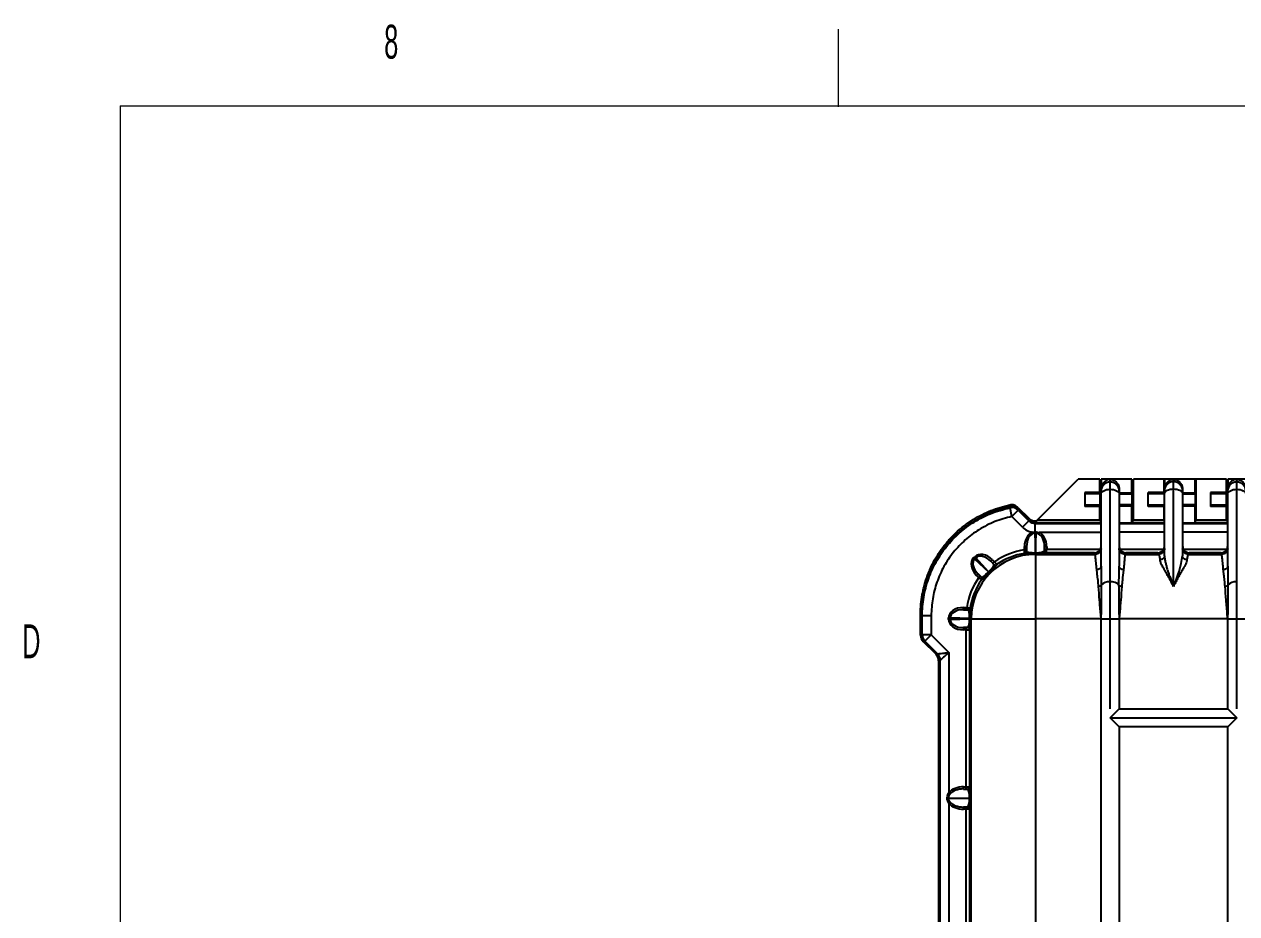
# Model space of a CAD drawing. Header units: millimetres. Extents: x 12 to 854, y 4 to 555.
# Drawn here: x 12.9 to 154.8, y 451.2 to 555.3 of the extents above; entities that cross this region are included whole.
import ezdxf

# ---------------------------------------------------------------- set-up
doc = ezdxf.new("R2010")
doc.units = ezdxf.units.MM
doc.styles.add('SLDTEXTSTYLE3', font='TXT', dxfattribs={"width": 0.56})

msp = doc.modelspace()

# ---------------------------------------------------------------- linework, layer by layer
at = {"color": 7, "linetype": 'Continuous', "lineweight": 18}
for p, q in [((108.19, 545.64), (108.19, 554.73)), ((24.14, 545.77), (841.61, 545.77)), ((24.14, 545.76), (24.14, 17.38))]:
    msp.add_line(p, q, dxfattribs=at)
at = {"color": 7, "linetype": 'Continuous', "lineweight": 25}
for p, q in [((131.5, 497.32), (136.24, 502.06)), ((138.8, 502.06), (136.24, 502.06)), ((138.8, 500.53), (138.8, 502.06)), ((142.51, 502.06), (138.93, 502.06)), ((138.93, 502.06), (138.93, 500.93)), ((138.93, 500.68), (138.93, 500.93)), ((139.99, 501.73), (139.99, 502.06)), ((139.99, 500.89), (139.99, 501.73)), ((141.05, 500.93), (141.05, 500.68)), ((142.51, 500.45), (142.51, 502.06)), ((145.18, 502.06), (142.71, 502.06)), ((142.71, 497.32), (142.71, 502.06)), ((145.23, 502.06), (145.18, 502.06)), ((146.3, 502.06), (145.23, 502.06)), ((146.3, 500.53), (146.3, 502.06)), ((149.93, 502.06), (146.35, 502.06)), ((146.35, 502.06), (146.35, 500.93)), ((146.35, 500.72), (146.35, 500.93)), ((147.4, 501.78), (147.4, 502.06)), ((147.4, 500.93), (147.4, 501.78)), ((147.4, 489.52), (147.4, 500.93)), ((148.46, 500.93), (148.46, 500.72)), ((149.93, 500.45), (149.93, 502.06)), ((153.62, 502.06), (150.04, 502.06)), ((150.04, 497.32), (150.04, 502.06)), ((153.62, 500.53), (153.62, 502.06)), ((157.33, 502.06), (153.75, 502.06)), ((153.75, 502.06), (153.75, 500.93)), ((153.75, 500.68), (153.75, 500.93)), ((154.8, 501.73), (154.8, 502.06)), ((154.8, 500.89), (154.8, 501.73)), ((138.8, 500.53), (137.04, 500.53)), ((137.04, 500.53), (137.04, 498.86)), ((138.8, 500.37), (137.04, 500.37)), ((138.8, 500.53), (138.8, 500.37)), ((138.8, 500.37), (138.8, 499.02)), ((138.93, 500.36), (138.93, 500.68)), ((138.93, 491.89), (138.93, 500.36)), ((139.99, 490.07), (139.99, 500.89)), ((141.05, 500.68), (141.05, 500.36)), ((142.51, 500.45), (141.05, 500.45)), ((141.05, 500.36), (141.05, 491.89)), ((142.51, 500.33), (141.05, 500.33)), ((142.51, 500.45), (142.51, 500.33)), ((142.51, 500.33), (142.51, 499.06)), ((146.3, 500.53), (144.42, 500.53)), ((144.42, 498.86), (144.42, 500.53)), ((146.3, 500.37), (144.42, 500.37)), ((146.3, 500.53), (146.3, 500.37)), ((146.3, 500.37), (146.3, 499.02)), ((146.35, 499.69), (146.3, 499.69)), ((146.35, 500.4), (146.35, 500.72)), ((146.35, 493.12), (146.35, 500.4)), ((148.46, 500.72), (148.46, 500.4)), ((149.93, 500.45), (148.46, 500.45)), ((148.46, 500.4), (148.46, 493.12)), ((149.93, 500.33), (148.46, 500.33)), ((149.93, 500.45), (149.93, 500.33)), ((149.93, 500.33), (149.93, 499.06)), ((150.04, 499.69), (149.93, 499.69)), ((151.74, 500.53), (151.74, 498.86)), ((153.62, 500.53), (151.74, 500.53)), ((153.62, 500.37), (151.74, 500.37)), ((153.62, 500.37), (153.62, 500.53)), ((153.62, 499.02), (153.62, 500.37)), ((153.75, 500.36), (153.75, 500.68)), ((153.75, 491.89), (153.75, 500.36)), ((154.8, 490.07), (154.8, 500.89)), ((128.49, 497.71), (128.28, 498.74)), ((128.49, 497.71), (129.24, 498.46)), ((129.2, 498.76), (130.46, 497.5)), ((129.24, 498.46), (130.49, 497.21)), ((130.53, 497.32), (129.28, 498.58)), ((138.8, 499.02), (137.04, 499.02)), ((138.8, 498.86), (137.04, 498.86)), ((138.8, 499.02), (138.8, 498.86)), ((138.8, 497.32), (138.8, 498.86)), ((142.51, 499.06), (141.05, 499.06)), ((142.51, 498.93), (141.05, 498.93)), ((142.51, 499.06), (142.51, 498.93)), ((142.51, 496.93), (142.51, 498.93)), ((146.3, 499.02), (144.42, 499.02)), ((146.3, 498.86), (144.42, 498.86)), ((146.3, 499.02), (146.3, 498.86)), ((146.3, 497.32), (146.3, 498.86)), ((149.93, 499.06), (148.46, 499.06)), ((149.93, 498.93), (148.46, 498.93)), ((149.93, 499.06), (149.93, 498.93)), ((149.93, 496.93), (149.93, 498.93)), ((153.62, 499.02), (151.74, 499.02)), ((153.62, 498.86), (151.74, 498.86)), ((153.62, 498.86), (153.62, 499.02)), ((153.62, 497.32), (153.62, 498.86)), ((129.74, 496.46), (128.49, 497.71)), ((129.74, 496.46), (130.49, 497.21)), ((130.49, 497.21), (130.53, 497.32)), ((131.21, 497.19), (131.45, 497.19)), ((131.28, 497.01), (131.23, 496.9)), ((131.23, 495.9), (131.23, 496.9)), ((131.23, 496.9), (138.93, 496.9)), ((131.28, 497.01), (138.93, 497.01)), ((131.45, 497.27), (131.5, 497.32)), ((131.45, 497.19), (131.45, 497.27)), ((131.5, 497.32), (138.8, 497.32)), ((138.8, 497.19), (138.8, 497.32)), ((138.93, 497.19), (138.8, 497.19)), ((142.51, 496.93), (141.05, 496.93)), ((141.05, 496.9), (146.35, 496.9)), ((142.71, 497.19), (142.51, 497.19)), ((142.51, 497.01), (146.35, 497.01)), ((142.71, 497.32), (146.3, 497.32)), ((142.71, 497.19), (142.71, 497.32)), ((146.3, 497.19), (146.3, 497.32)), ((146.35, 497.19), (146.3, 497.19)), ((149.93, 496.93), (148.46, 496.93)), ((148.46, 496.9), (153.75, 496.9)), ((150.04, 497.19), (149.93, 497.19)), ((149.93, 497.01), (153.75, 497.01)), ((150.04, 497.32), (153.62, 497.32)), ((150.04, 497.19), (150.04, 497.32)), ((153.62, 497.19), (153.62, 497.32)), ((153.75, 497.19), (153.62, 497.19)), ((130.89, 495.87), (131.17, 495.9)), ((130.89, 495.87), (130.95, 495.7)), ((131.17, 495.74), (130.95, 495.7)), ((131.17, 495.9), (131.23, 495.9)), ((131.17, 495.74), (131.25, 493.47)), ((131.23, 495.74), (131.17, 495.74)), ((131.23, 495.74), (131.23, 495.9)), ((131.23, 495.9), (131.34, 495.9)), ((131.34, 495.74), (131.23, 495.74)), ((131.27, 493.47), (131.34, 495.74)), ((131.34, 495.74), (131.34, 495.9)), ((131.34, 495.9), (131.69, 495.84)), ((131.62, 495.67), (131.69, 495.84)), ((138.93, 495.84), (131.69, 495.84)), ((146.35, 495.88), (141.05, 495.88)), ((153.75, 495.88), (148.46, 495.88)), ((129.95, 494.2), (130.21, 494.2)), ((129.95, 493.81), (129.95, 494.2)), ((129.95, 493.81), (130.21, 493.81)), ((130.23, 493.62), (130.21, 494.2)), ((130.21, 494.2), (130.21, 493.81)), ((132.31, 494.2), (132.29, 493.71)), ((132.31, 493.89), (132.31, 494.2)), ((132.31, 494.2), (132.56, 494.2)), ((132.31, 493.89), (132.56, 493.89)), ((132.56, 494.2), (132.56, 493.89)), ((132.56, 493.89), (138.84, 493.89)), ((141.13, 493.89), (146.26, 493.89)), ((148.55, 493.89), (153.66, 493.89)), ((124.01, 492.87), (124.13, 493)), ((124.01, 492.87), (124.13, 492.75)), ((124.26, 492.87), (124.13, 493)), ((124.26, 492.87), (124.13, 492.75)), ((124.13, 492.75), (125.76, 491.23)), ((125.77, 491.25), (124.26, 492.87)), ((126.03, 492.47), (126.21, 492.64)), ((126.03, 492.47), (126.39, 492.08)), ((126.27, 492.23), (126.03, 492.47)), ((126.21, 492.64), (126.45, 492.4)), ((126.27, 492.23), (126.45, 492.4)), ((130.01, 493.37), (129.99, 493.39)), ((130.21, 493.64), (130.23, 493.62)), ((131.15, 493.39), (131.26, 493.28)), ((131.25, 493.39), (131.25, 493.47)), ((131.25, 493.47), (131.27, 493.47)), ((131.27, 493.39), (131.25, 493.39)), ((131.26, 493.28), (131.26, 485.75)), ((131.26, 493.28), (138.25, 493.28)), ((131.27, 493.47), (131.27, 493.39)), ((132.29, 493.71), (132.3, 493.72)), ((132.55, 493.46), (132.54, 493.45)), ((138.17, 493.46), (132.55, 493.46)), ((141.72, 493.28), (145.67, 493.28)), ((145.58, 493.46), (141.81, 493.46)), ((149.14, 493.28), (153.07, 493.28)), ((152.98, 493.46), (149.22, 493.46)), ((124.36, 490.8), (124.54, 490.98)), ((124.93, 490.62), (124.54, 490.98)), ((124.54, 490.98), (124.78, 490.74)), ((124.6, 490.56), (124.36, 490.8)), ((124.6, 490.56), (124.78, 490.74)), ((139.99, 485.75), (139.99, 490.07)), ((154.8, 485.75), (154.8, 490.07)), ((122.81, 486.8), (122.81, 487.06)), ((122.81, 487.06), (123.2, 487.06)), ((122.81, 486.8), (123.38, 486.78)), ((123.2, 486.8), (122.81, 486.8)), ((123.2, 486.8), (123.2, 487.06)), ((123.38, 486.78), (123.37, 486.8)), ((123.62, 487.01), (123.63, 487)), ((117.8, 483.82), (117.8, 486.28)), ((117.99, 486.09), (117.88, 486.09)), ((117.88, 486.09), (117.88, 483.82)), ((119.05, 486.09), (117.99, 486.09)), ((117.99, 483.87), (117.99, 486.09)), ((119.05, 486.09), (119.05, 483.87)), ((121.27, 485.84), (121.09, 485.84)), ((121.09, 485.66), (121.09, 485.84)), ((121.27, 485.66), (121.09, 485.66)), ((123.54, 485.76), (121.27, 485.84)), ((121.27, 485.84), (121.27, 485.66)), ((121.27, 485.66), (123.54, 485.74)), ((123.62, 485.76), (123.54, 485.76)), ((123.54, 485.74), (123.54, 485.76)), ((123.62, 485.74), (123.54, 485.74)), ((123.72, 485.75), (123.62, 485.86)), ((123.62, 485.76), (123.62, 485.74)), ((123.72, 485.75), (131.26, 485.75)), ((123.72, 389.74), (123.72, 485.75)), ((131.26, 485.75), (131.26, 389.74)), ((138.93, 485.75), (131.26, 485.75)), ((138.93, 485.75), (138.89, 486.24)), ((138.93, 485.75), (138.93, 486.24)), ((138.93, 485.75), (139.99, 485.75)), ((138.93, 389.74), (138.93, 485.75)), ((139.99, 485.75), (141.05, 485.75)), ((139.99, 475.21), (139.99, 485.75)), ((141.05, 486.24), (141.05, 485.75)), ((141.09, 486.24), (141.05, 485.75)), ((141.05, 485.75), (141.05, 475.21)), ((153.75, 485.75), (141.05, 485.75)), ((153.75, 485.75), (153.7, 486.24)), ((153.75, 485.75), (153.75, 486.24)), ((153.75, 485.75), (154.8, 485.75)), ((153.75, 475.21), (153.75, 485.75)), ((154.8, 485.75), (155.86, 485.75)), ((154.8, 475.21), (154.8, 485.75)), ((123.3, 484.72), (122.81, 484.7)), ((122.81, 484.7), (123.12, 484.7)), ((122.81, 484.7), (122.81, 484.45)), ((123.12, 484.45), (122.81, 484.45)), ((123.12, 484.45), (123.12, 484.7)), ((123.12, 466.07), (123.12, 484.45)), ((123.29, 484.71), (123.3, 484.72)), ((123.55, 484.46), (123.54, 484.45)), ((123.54, 484.45), (123.54, 466.07)), ((117.88, 483.82), (117.99, 483.87)), ((119.05, 483.87), (117.99, 483.87)), ((119.61, 481.58), (118.11, 483.08)), ((118.3, 483.12), (118.19, 483.07)), ((118.19, 483.07), (119.68, 481.57)), ((119.05, 483.87), (118.3, 483.12)), ((119.8, 481.62), (118.3, 483.12)), ((119.05, 483.87), (121.12, 481.79)), ((119.68, 481.57), (119.8, 481.62)), ((121.12, 481.79), (121.12, 465.38)), ((119.92, 480.83), (119.92, 394.49)), ((120.11, 480.87), (119.99, 480.83)), ((119.99, 394.67), (119.99, 480.83)), ((120.11, 394.62), (120.11, 480.87)), ((139.99, 474.15), (141.05, 475.21)), ((141.05, 473.1), (139.99, 474.15)), ((139.99, 474.15), (154.8, 474.15)), ((141.05, 475.21), (153.75, 475.21)), ((153.75, 475.21), (154.8, 474.15)), ((154.8, 474.15), (153.75, 473.1)), ((141.05, 473.1), (141.05, 402.4)), ((153.75, 473.1), (141.05, 473.1)), ((153.75, 402.4), (153.75, 473.1)), ((122.84, 465.81), (122.84, 466.07)), ((122.84, 466.07), (123.12, 466.07)), ((122.84, 465.81), (123.3, 465.81)), ((123.12, 465.81), (123.12, 466.07)), ((123.12, 466.07), (123.54, 466.07)), ((123.54, 466.07), (123.55, 466.07)), ((121.03, 464.76), (120.91, 464.76)), ((121.03, 464.76), (123.53, 464.76)), ((121.27, 465.26), (121.12, 465.38)), ((121.12, 464.13), (121.27, 464.25)), ((121.12, 464.13), (121.12, 438.37)), ((123.62, 464.76), (123.53, 464.76)), ((123.3, 463.7), (122.84, 463.7)), ((122.84, 463.44), (122.84, 463.7)), ((123.12, 463.44), (122.84, 463.44)), ((123.12, 463.44), (123.12, 463.7)), ((123.54, 463.44), (123.12, 463.44)), ((123.12, 439.06), (123.12, 463.44)), ((123.54, 463.44), (123.54, 439.06)), ((123.55, 463.44), (123.54, 463.44))]:
    msp.add_line(p, q, dxfattribs=at)
at = {"color": 7, "linetype": 'Continuous', "lineweight": 25, "flags": 128}
for points in [[(146.35, 500.4), (146.37, 500.51), (146.43, 500.61), (146.52, 500.7), (146.66, 500.78), (146.82, 500.84), (147, 500.89), (147.2, 500.92), (147.4, 500.93)], [(147.4, 500.93), (147.61, 500.92), (147.81, 500.89), (147.99, 500.84), (148.15, 500.78), (148.28, 500.7), (148.38, 500.61), (148.44, 500.51), (148.46, 500.4)], [(150.04, 502.04), (149.98, 502.06), (149.93, 502.06)], [(138.93, 500.36), (138.95, 500.46), (139.01, 500.56), (139.11, 500.65), (139.24, 500.73), (139.4, 500.8), (139.58, 500.85), (139.78, 500.88), (139.99, 500.89)], [(139.99, 500.89), (140.19, 500.88), (140.39, 500.85), (140.58, 500.8), (140.74, 500.73), (140.87, 500.65), (140.97, 500.56), (141.03, 500.46), (141.05, 500.36)], [(153.75, 500.36), (153.77, 500.46), (153.83, 500.56), (153.92, 500.65), (154.06, 500.73), (154.22, 500.8), (154.4, 500.85), (154.6, 500.88), (154.8, 500.89)], [(154.8, 500.89), (155.01, 500.88), (155.21, 500.85), (155.39, 500.8), (155.55, 500.73), (155.68, 500.65), (155.78, 500.56), (155.84, 500.46), (155.86, 500.36)]]:
    msp.add_lwpolyline(points, dxfattribs=at)
at = {"color": 7, "linetype": 'Continuous', "lineweight": 25}
for centre, radius, start, end in [((139.99, 500.68), 1.06, 89.9825, 179.9825), ((139.99, 500.68), 1.06, 0.0175, 90.0175), ((146.66, 501.69), 0.367, 149.4522, 178.7267), ((147.4, 500.72), 1.06, 89.9825, 179.9825), ((147.4, 500.72), 1.06, 0.0175, 90.0175), ((154.8, 500.68), 1.06, 89.9825, 179.9825), ((154.8, 500.68), 1.06, 0.0175, 90.0175), ((188.35, 478.42), 63.42, 161.1904, 161.3078), ((128.49, 497.71), 1.06, 45.0398, 101.7177), ((177.98, 483.91), 50.87, 163.2352, 163.3787), ((230.15, 496.09), 98.98, 180.1068, 180.2028), ((131.27, 485.74), 7.54, 90.0817, 179.9183), ((129.96, 493.64), 0.254, 278.3005, 359.9169), ((129.97, 493.62), 0.254, 278.3005, 359.9169), ((131.03, 493.46), 0.133, 327.9237, 1.8669), ((132.54, 493.71), 0.254, 180.0817, 269.9183), ((132.55, 493.72), 0.254, 180.0817, 269.9183), ((134.64, 495.23), 13.99, 335.9102, 351.3332), ((132.06, 497.55), 8.92, 225.0518, 225.5275), ((119.46, 484.94), 8.92, 44.4725, 44.9482), ((126.56, 492.28), 0.254, 225.1111, 305.324), ((126.56, 492.26), 0.254, 225.1113, 305.419), ((124.73, 490.44), 0.254, 324.676, 44.8889), ((124.75, 490.44), 0.254, 324.581, 44.8887), ((139.84, 488.94), 1.14, 82.7606, 141.2842), ((140.13, 488.94), 1.14, 38.7158, 97.2394), ((154.66, 488.94), 1.14, 82.7606, 141.2842), ((123.37, 487.05), 0.254, 270.0831, 351.6995), ((123.38, 487.04), 0.254, 270.0831, 351.6995), ((123.54, 485.97), 0.133, 268.1331, 302.0763), ((123.29, 484.45), 0.254, 0.0817, 89.9183), ((123.3, 484.46), 0.254, 0.0817, 89.9183), ((119.05, 483.87), 1.06, 180.0299, 224.9701), ((119.05, 480.87), 1.06, 0.095, 45.0242), ((119.05, 480.87), 1.06, 0.0299, 44.9701), ((123.29, 466.07), 0.254, 270.0175, 0.0175), ((123.3, 466.07), 0.254, 270.0175, 0.0175), ((123.29, 463.44), 0.254, 359.9825, 89.9825), ((123.3, 463.44), 0.254, 359.9825, 89.9825)]:
    msp.add_arc(centre, radius, start, end, dxfattribs=at)
for centre, major_axis, ratio, start_param, end_param in [((131.21, 498.25), (-0.405, -0.978), 0.999286, 5.890739, 6.675632), ((131.23, 497.96), (0.406, 0.98), 0.997863, 2.749146, 3.534039), ((131.28, 498.07), (0.405, 0.978), 0.999286, 2.749146, 3.534039), ((131.23, 497.96), (0.81, 1.96), 0.999286, 2.749146, 3.373101), ((131.2, 494.15), (0.06, -1.76), 0.706891, 3.338502, 4.663029), ((131.2, 494.15), (-0.06, 1.58), 0.626519, 0.19691, 1.521436), ((131.31, 494.15), (0.06, 1.58), 0.626519, 4.761749, 6.02407), ((131.31, 494.15), (-0.06, -1.76), 0.706891, 1.620157, 2.882477), ((131.08, 485.92), (-5.63, 5.63), 0.998783, 5.639639, 6.118645), ((132.3, 493.89), (0, 0.169), 0.034921, 3.176499, 4.712389), ((132.55, 493.89), (0, 0.423), 0.013968, 3.176499, 4.712389), ((125.27, 491.65), (1.29, -1.2), 0.706891, 3.116912, 4.663029), ((125.27, 491.65), (1.16, -1.08), 0.626519, 3.116912, 4.663029), ((125.36, 491.73), (1.2, -1.29), 0.706891, 1.620157, 3.166273), ((125.36, 491.73), (-1.08, 1.16), 0.626519, 4.761749, 6.307865), ((131.08, 485.92), (5.34, -5.34), 0.998646, 2.500398, 2.974174), ((131.21, 493.46), (1.25, 0), 0.051121, 4.658938, 4.738924), ((131.21, 493.71), (0.992, -0.013), 0.245028, 4.668935, 4.748921), ((131.3, 493.71), (0.992, 0.013), 0.245028, 4.675857, 6.221973), ((131.3, 493.46), (1.25, 0), 0.051121, 4.685854, 6.23197), ((131.57, 485.44), (5.8, -5.8), 0.949457, 3.140118, 3.143067), ((131.44, 485.57), (-5.62, 5.62), 0.947806, 6.281711, 6.28466), ((132.2, 484.45), (-4.56, 14.34), 0.268138, 0.925145, 0.926804), ((132.38, 484.63), (-4.61, 14.11), 0.257974, 0.932976, 0.934635), ((131.08, 485.92), (-5.63, 5.63), 0.998783, 0.16454, 0.643546), ((131.08, 485.92), (5.34, -5.34), 0.998646, 3.309011, 3.782787), ((132.56, 484.81), (14.34, -4.56), 0.268138, 2.214788, 2.216447), ((132.38, 484.63), (14.11, -4.61), 0.257974, 2.206958, 2.208617), ((122.85, 485.81), (1.76, -0.06), 0.706891, 1.620157, 3.166273), ((122.85, 485.81), (1.58, -0.06), 0.626519, 1.620157, 3.166273), ((122.85, 485.69), (1.76, 0.06), 0.706891, 3.116912, 4.663029), ((122.85, 485.69), (1.58, 0.06), 0.626519, 3.116912, 4.663029), ((123.3, 485.71), (0.013, 0.992), 0.245028, 3.202805, 4.748921), ((123.3, 485.79), (-0.013, 0.992), 0.245028, 4.675857, 4.755843), ((123.55, 485.71), (0, 1.25), 0.051121, 3.192808, 4.738924), ((123.55, 485.79), (0, 1.25), 0.051121, 4.685854, 4.76584), ((123.12, 484.71), (0.169, 0), 0.034921, 4.712389, 6.248279), ((123.12, 484.45), (0.423, 0), 0.013968, 4.712389, 6.248279), ((118.86, 483.82), (-0.978, -0.405), 0.999286, 5.890739, 6.675632), ((118.94, 483.82), (-0.978, -0.405), 0.999286, 5.890739, 6.675632), ((118.86, 480.83), (-0.978, -0.405), 0.999286, 2.749146, 3.534039), ((118.94, 480.83), (0.978, 0.405), 0.999286, 5.890739, 6.675632), ((119.05, 483.87), (-0.75, 2.25), 0.019723, 3.136996, 3.156318), ((120.1, 483.87), (0, 2.99), 0.024678, 3.151796, 3.171118), ((122.84, 464.76), (-1.95, 0), 0.67321, 4.712389, 5.788319), ((122.84, 464.76), (1.78, 0), 0.595114, 1.570796, 2.646727), ((123.3, 464.76), (0, 1.06), 0.222053, 4.712389, 6.283185), ((123.55, 464.76), (0, 1.31), 0.048776, 4.712389, 6.283185), ((122.84, 464.76), (1.95, 0), 0.67321, 3.636459, 4.712389), ((122.84, 464.76), (1.78, 0), 0.595114, 3.636459, 4.712389), ((123.3, 464.76), (0, 1.06), 0.222053, 3.141593, 4.712389), ((123.55, 464.76), (0, 1.31), 0.048776, 3.141593, 4.712389)]:
    msp.add_ellipse(centre, major_axis=major_axis, ratio=ratio, start_param=start_param, end_param=end_param, dxfattribs=at)
for points, knots in [([(139.99, 502.06), (139.99, 502.06), (139.92, 502.06), (139.67, 502.02), (139.3, 501.82), (139.01, 501.41), (138.93, 501.09), (138.93, 500.94), (138.93, 500.93)], [0, 0, 0, 0, 0.002173, 0.1446506, 0.5255592, 0.7952211, 0.9873694, 1, 1, 1, 1]), ([(139.99, 502.06), (139.99, 502.06), (140.05, 502.06), (140.3, 502.02), (140.67, 501.83), (140.98, 501.42), (141.03, 501.08), (141.05, 500.93)], [0, 0, 0, 0, 0.0021735, 0.1381944, 0.5208496, 0.7917169, 1, 1, 1, 1]), ([(147.4, 502.06), (147.4, 502.06), (147.33, 502.06), (147.08, 502.02), (146.71, 501.82), (146.42, 501.41), (146.35, 501.09), (146.35, 500.94), (146.35, 500.93)], [0, 0, 0, 0, 0.002173, 0.1446506, 0.5255592, 0.7952211, 0.9873694, 1, 1, 1, 1]), ([(147.4, 502.06), (147.41, 502.06), (147.47, 502.06), (147.72, 502.02), (148.08, 501.83), (148.4, 501.42), (148.44, 501.08), (148.46, 500.93)], [0, 0, 0, 0, 0.002174, 0.138194, 0.52085, 0.791717, 1, 1, 1, 1]), ([(154.8, 502.06), (154.8, 502.06), (154.73, 502.06), (154.48, 502.02), (154.11, 501.82), (153.82, 501.41), (153.75, 501.09), (153.75, 500.94), (153.75, 500.93)], [0, 0, 0, 0, 0.002173, 0.1446506, 0.5255592, 0.7952211, 0.9873694, 1, 1, 1, 1]), ([(154.8, 502.06), (154.81, 502.06), (154.87, 502.06), (155.12, 502.02), (155.48, 501.83), (155.8, 501.42), (155.84, 501.08), (155.86, 500.93)], [0, 0, 0, 0, 0.002174, 0.138194, 0.52085, 0.791717, 1, 1, 1, 1]), ([(117.8, 486.28), (117.8, 487.05), (117.87, 487.81), (118.04, 488.76), (118.08, 488.94), (118.16, 489.32), (118.21, 489.51), (118.36, 490.06), (118.48, 490.43), (118.68, 490.97), (118.75, 491.15), (118.9, 491.51), (118.98, 491.68), (119.22, 492.2), (119.4, 492.54), (119.69, 493.03), (119.79, 493.2), (120, 493.52), (120.11, 493.68), (120.44, 494.15), (120.68, 494.45), (121.05, 494.89), (121.18, 495.03), (121.38, 495.25), (121.45, 495.32), (121.58, 495.45), (121.65, 495.52), (121.99, 495.86), (122.28, 496.11), (122.72, 496.48), (122.87, 496.59), (123.18, 496.82), (123.33, 496.94), (123.65, 497.15), (123.81, 497.26), (124.14, 497.46), (124.31, 497.56), (124.81, 497.84), (125.15, 498.01), (125.85, 498.33), (126.21, 498.47), (126.94, 498.72), (127.31, 498.83), (127.77, 498.95), (127.87, 498.97), (128.05, 499.01), (128.15, 499.03), (128.24, 499.05), (128.24, 499.05), (128.24, 499.05)], [0, 0, 0, 0, 0.125, 0.125, 0.15625, 0.15625, 0.1875, 0.1875, 0.25, 0.25, 0.28125, 0.28125, 0.3125, 0.3125, 0.375, 0.375, 0.40625, 0.40625, 0.4375, 0.4375, 0.5, 0.5, 0.53125, 0.53125, 0.546875, 0.546875, 0.5625, 0.5625, 0.625, 0.625, 0.65625, 0.65625, 0.6875, 0.6875, 0.71875, 0.71875, 0.75, 0.75, 0.8125, 0.8125, 0.875, 0.875, 0.9375, 0.9375, 0.953125, 0.953125, 0.96875, 0.96875, 0.9688929, 0.9688929, 0.9688929, 0.9688929]), ([(128.32, 498.87), (127.68, 498.71), (126.39, 498.39), (124.46, 497.49), (122.57, 496.21), (120.86, 494.51), (119.51, 492.55), (118.55, 490.43), (117.98, 488.26), (117.91, 486.8), (117.88, 486.09)], [0, 0, 0, 0, 0.109491, 0.223084, 0.356699, 0.491491, 0.625183, 0.755666, 0.880876, 1, 1, 1, 1]), ([(117.99, 486.09), (117.99, 486.09), (117.99, 486.82), (118.12, 488.28), (118.66, 490.4), (119.57, 492.4), (120.78, 494.22), (122.29, 495.8), (124.03, 497.1), (126.02, 498.15), (127.49, 498.54), (128.28, 498.74)], [0, 0, 0, 0, 0.000001, 0.123892, 0.247787, 0.37157, 0.495356, 0.618723, 0.742088, 0.862243, 1, 1, 1, 1]), ([(129.2, 498.76), (129.14, 498.82), (129.07, 498.88), (128.92, 498.97), (128.84, 499), (128.68, 499.05), (128.59, 499.07), (128.42, 499.07), (128.33, 499.07), (128.24, 499.05)], [0, 0, 0, 0, 0.25, 0.25, 0.5, 0.5, 0.75, 0.75, 1, 1, 1, 1]), ([(128.32, 498.87), (128.44, 498.88), (128.67, 498.9), (129.02, 498.79), (129.19, 498.65), (129.28, 498.58)], [0, 0, 0, 0, 0.34222, 0.684443, 1, 1, 1, 1]), ([(128.49, 497.71), (127.82, 497.53), (126.47, 497.18), (124.63, 496.22), (123, 495.01), (121.61, 493.55), (120.49, 491.89), (119.67, 490.05), (119.15, 488.1), (119.08, 486.76), (119.05, 486.09)], [0, 0, 0, 0, 0.128946, 0.257889, 0.381256, 0.504623, 0.6284, 0.752172, 0.876088, 1, 1, 1, 1]), ([(131.62, 495.67), (131.55, 495.7), (131.46, 495.73), (131.37, 495.73), (131.34, 495.74)], [0, 0, 0, 0, 0.761903, 1, 1, 1, 1]), ([(129.99, 493.39), (129.99, 493.39), (129.99, 493.41), (129.98, 493.48), (129.97, 493.59), (129.96, 493.71), (129.95, 493.78), (129.95, 493.81)], [0, 0, 0, 0, 0.217867, 0.435546, 0.653169, 0.87201, 1, 1, 1, 1]), ([(130.21, 493.81), (130.21, 493.8), (130.21, 493.77), (130.21, 493.72), (130.21, 493.68), (130.21, 493.65), (130.21, 493.64), (130.21, 493.64)], [0, 0, 0, 0, 0.1285934, 0.3480705, 0.5656907, 0.7828398, 1, 1, 1, 1]), ([(138.17, 493.46), (138.17, 493.46), (138.23, 493.47), (138.37, 493.49), (138.57, 493.57), (138.74, 493.72), (138.81, 493.84), (138.84, 493.89)], [0, 0, 0, 0, 0.003386, 0.226781, 0.568825, 0.812369, 1, 1, 1, 1]), ([(138.93, 493.96), (138.92, 493.87), (138.91, 493.74), (138.82, 493.59), (138.73, 493.48), (138.63, 493.39), (138.47, 493.31), (138.34, 493.29), (138.25, 493.28)], [0, 0, 0, 0, 0.239457, 0.368361, 0.5, 0.631639, 0.760543, 1, 1, 1, 1]), ([(138.84, 493.89), (138.88, 493.97), (138.92, 494.08), (138.93, 494.2), (138.93, 494.24)], [0, 0, 0, 0, 0.699024, 1, 1, 1, 1]), ([(141.05, 494.24), (141.05, 494.16), (141.06, 494.03), (141.12, 493.92), (141.13, 493.89)], [0, 0, 0, 0, 0.699025, 1, 1, 1, 1]), ([(141.72, 493.28), (141.64, 493.29), (141.51, 493.31), (141.35, 493.39), (141.24, 493.48), (141.15, 493.59), (141.07, 493.74), (141.05, 493.87), (141.05, 493.96)], [0, 0, 0, 0, 0.239457, 0.368361, 0.5, 0.631639, 0.760543, 1, 1, 1, 1]), ([(141.13, 493.89), (141.16, 493.84), (141.23, 493.72), (141.41, 493.57), (141.61, 493.49), (141.75, 493.47), (141.81, 493.46), (141.81, 493.46)], [0, 0, 0, 0, 0.187631, 0.431175, 0.773219, 0.996614, 1, 1, 1, 1]), ([(145.58, 493.46), (145.58, 493.46), (145.64, 493.47), (145.79, 493.49), (145.98, 493.57), (146.16, 493.72), (146.23, 493.84), (146.26, 493.89)], [0, 0, 0, 0, 0.003386, 0.226781, 0.568825, 0.812369, 1, 1, 1, 1]), ([(146.35, 493.96), (146.34, 493.87), (146.32, 493.74), (146.24, 493.59), (146.15, 493.48), (146.04, 493.39), (145.88, 493.31), (145.75, 493.29), (145.67, 493.28)], [0, 0, 0, 0, 0.239457, 0.368361, 0.5, 0.631639, 0.760543, 1, 1, 1, 1]), ([(146.26, 493.89), (146.29, 493.97), (146.34, 494.08), (146.34, 494.2), (146.35, 494.24)], [0, 0, 0, 0, 0.699024, 1, 1, 1, 1]), ([(148.46, 494.24), (148.47, 494.16), (148.48, 494.03), (148.53, 493.92), (148.55, 493.89)], [0, 0, 0, 0, 0.699025, 1, 1, 1, 1]), ([(149.14, 493.28), (149.05, 493.29), (148.92, 493.31), (148.77, 493.39), (148.66, 493.48), (148.57, 493.59), (148.49, 493.74), (148.47, 493.87), (148.46, 493.96)], [0, 0, 0, 0, 0.239457, 0.368361, 0.5, 0.631639, 0.760543, 1, 1, 1, 1]), ([(148.55, 493.89), (148.58, 493.84), (148.65, 493.72), (148.83, 493.57), (149.02, 493.49), (149.17, 493.47), (149.22, 493.46), (149.22, 493.46)], [0, 0, 0, 0, 0.187631, 0.431175, 0.773219, 0.996614, 1, 1, 1, 1]), ([(152.98, 493.46), (152.98, 493.46), (153.04, 493.47), (153.19, 493.49), (153.38, 493.57), (153.56, 493.72), (153.63, 493.84), (153.66, 493.89)], [0, 0, 0, 0, 0.003386, 0.226781, 0.568825, 0.812369, 1, 1, 1, 1]), ([(153.75, 493.96), (153.74, 493.87), (153.72, 493.74), (153.64, 493.59), (153.55, 493.48), (153.44, 493.39), (153.28, 493.31), (153.15, 493.29), (153.07, 493.28)], [0, 0, 0, 0, 0.239457, 0.368361, 0.5, 0.631639, 0.760543, 1, 1, 1, 1]), ([(153.66, 493.89), (153.69, 493.97), (153.74, 494.08), (153.74, 494.2), (153.75, 494.24)], [0, 0, 0, 0, 0.699024, 1, 1, 1, 1]), ([(126.45, 492.4), (126.48, 492.37), (126.54, 492.29), (126.62, 492.19), (126.68, 492.12), (126.7, 492.08), (126.71, 492.08), (126.71, 492.07)], [0, 0, 0, 0, 0.223439, 0.447721, 0.670833, 0.891388, 1, 1, 1, 1]), ([(131.15, 493.39), (131.11, 493.39), (130.97, 493.39), (130.7, 493.39), (130.38, 493.37), (130.09, 493.36), (130.04, 493.37), (130.01, 493.37)], [0, 0, 0, 0, 0.04564, 0.200538, 0.389366, 0.629234, 1, 1, 1, 1]), ([(130.23, 493.62), (130.25, 493.59), (130.29, 493.54), (130.54, 493.5), (130.8, 493.48), (131.02, 493.47), (131.14, 493.47), (131.17, 493.47)], [0, 0, 0, 0, 0.382494, 0.6241547, 0.8091614, 0.9569663, 1, 1, 1, 1]), ([(138.25, 493.28), (138.23, 493.32), (138.2, 493.38), (138.18, 493.44), (138.17, 493.46)], [0, 0, 0, 0, 0.560008, 1, 1, 1, 1]), ([(138.42, 491.5), (138.39, 491.77), (138.34, 492.3), (138.29, 492.84), (138.26, 493.19), (138.25, 493.25), (138.25, 493.28)], [0, 0, 0, 0, 0.267554, 0.523372, 0.767502, 1, 1, 1, 1]), ([(141.72, 493.28), (141.72, 493.25), (141.72, 493.19), (141.68, 492.84), (141.63, 492.3), (141.58, 491.77), (141.56, 491.5)], [0, 0, 0, 0, 0.232498, 0.476628, 0.732446, 1, 1, 1, 1]), ([(141.81, 493.46), (141.79, 493.43), (141.76, 493.37), (141.73, 493.31), (141.72, 493.28)], [0, 0, 0, 0, 0.560008, 1, 1, 1, 1]), ([(145.67, 493.28), (145.65, 493.32), (145.62, 493.38), (145.6, 493.44), (145.58, 493.46)], [0, 0, 0, 0, 0.560008, 1, 1, 1, 1]), ([(145.84, 492.65), (145.83, 492.74), (145.82, 492.92), (145.75, 493.11), (145.69, 493.24), (145.67, 493.27), (145.67, 493.28)], [0, 0, 0, 0, 0.24967, 0.5, 0.75033, 1, 1, 1, 1]), ([(146.35, 493.12), (146.34, 493.06), (146.33, 492.97), (146.27, 492.86), (146.2, 492.79), (146.12, 492.73), (146, 492.67), (145.9, 492.66), (145.84, 492.65)], [0, 0, 0, 0, 0.239457, 0.368361, 0.5, 0.631639, 0.760543, 1, 1, 1, 1]), ([(147.4, 489.52), (147.34, 489.65), (147.22, 489.9), (147.02, 490.28), (146.82, 490.64), (146.63, 490.97), (146.46, 491.28), (146.31, 491.55), (146.17, 491.79), (146.02, 492.06), (145.88, 492.36), (145.85, 492.56), (145.84, 492.65)], [0, 0, 0, 0, 0.0955412, 0.1910884, 0.2960704, 0.396782, 0.4792325, 0.571774, 0.6547656, 0.7282916, 0.8624174, 1, 1, 1, 1]), ([(146.35, 493.12), (146.35, 493.07), (146.35, 492.95), (146.37, 492.75), (146.41, 492.53), (146.46, 492.31), (146.51, 492.1), (146.57, 491.9), (146.63, 491.66), (146.69, 491.49), (146.72, 491.38), (146.73, 491.34), (146.78, 491.2), (146.86, 490.97), (146.95, 490.71), (147.06, 490.42), (147.21, 490.03), (147.33, 489.7), (147.4, 489.52)], [0, 0, 0, 0, 0.057714, 0.121591, 0.191699, 0.268089, 0.317911, 0.376226, 0.443036, 0.518344, 0.519366, 0.527702, 0.551106, 0.640044, 0.70591, 0.760147, 0.866298, 1, 1, 1, 1]), ([(148.97, 492.65), (148.96, 492.56), (148.93, 492.36), (148.79, 492.08), (148.67, 491.85), (148.58, 491.68), (148.47, 491.48), (148.32, 491.23), (148.12, 490.89), (147.89, 490.47), (147.64, 490), (147.48, 489.68), (147.4, 489.52)], [0, 0, 0, 0, 0.138474, 0.271713, 0.325976, 0.385551, 0.45048, 0.520794, 0.623524, 0.761147, 0.88055, 1, 1, 1, 1]), ([(148.97, 492.65), (148.91, 492.66), (148.81, 492.67), (148.69, 492.73), (148.61, 492.79), (148.54, 492.86), (148.48, 492.97), (148.47, 493.06), (148.46, 493.12)], [0, 0, 0, 0, 0.239457, 0.368361, 0.5, 0.631639, 0.760543, 1, 1, 1, 1]), ([(149.14, 493.28), (149.13, 493.27), (149.12, 493.24), (149.06, 493.11), (148.99, 492.92), (148.98, 492.74), (148.97, 492.65)], [0, 0, 0, 0, 0.24967, 0.5, 0.75033, 1, 1, 1, 1]), ([(149.22, 493.46), (149.21, 493.43), (149.18, 493.37), (149.15, 493.31), (149.14, 493.28)], [0, 0, 0, 0, 0.560008, 1, 1, 1, 1]), ([(153.07, 493.28), (153.05, 493.32), (153.02, 493.38), (153, 493.44), (152.98, 493.46)], [0, 0, 0, 0, 0.560008, 1, 1, 1, 1]), ([(153.23, 491.5), (153.21, 491.77), (153.16, 492.3), (153.11, 492.84), (153.07, 493.19), (153.07, 493.25), (153.07, 493.28)], [0, 0, 0, 0, 0.267554, 0.523372, 0.767502, 1, 1, 1, 1]), ([(124.93, 490.62), (124.97, 490.62), (125.04, 490.61), (125.24, 490.75), (125.43, 490.92), (125.61, 491.09), (125.72, 491.19), (125.76, 491.23)], [0, 0, 0, 0, 0.3705853, 0.5995437, 0.7749012, 0.9151095, 1, 1, 1, 1]), ([(125.81, 491.18), (125.76, 491.13), (125.64, 491), (125.43, 490.78), (125.22, 490.55), (125.03, 490.34), (124.98, 490.31), (124.95, 490.29)], [0, 0, 0, 0, 0.090082, 0.236782, 0.415344, 0.641966, 1, 1, 1, 1]), ([(125.77, 491.25), (125.84, 491.31), (125.97, 491.45), (126.16, 491.65), (126.32, 491.84), (126.41, 492), (126.39, 492.05), (126.39, 492.08)], [0, 0, 0, 0, 0.137839, 0.279062, 0.47572, 0.751778, 1, 1, 1, 1]), ([(126.71, 492.05), (126.71, 492.04), (126.69, 492), (126.54, 491.86), (126.31, 491.65), (126.07, 491.43), (125.91, 491.27), (125.83, 491.2)], [0, 0, 0, 0, 0.2390468, 0.5095251, 0.7077014, 0.854094, 1, 1, 1, 1]), ([(126.38, 492.1), (126.38, 492.1), (126.38, 492.1), (126.37, 492.12), (126.34, 492.15), (126.31, 492.18), (126.28, 492.21), (126.27, 492.23)], [0, 0, 0, 0, 0.108114, 0.327726, 0.550471, 0.775274, 1, 1, 1, 1]), ([(138.93, 491.89), (138.92, 491.84), (138.91, 491.76), (138.85, 491.67), (138.78, 491.61), (138.7, 491.56), (138.58, 491.51), (138.48, 491.5), (138.42, 491.5)], [0, 0, 0, 0, 0.239457, 0.368361, 0.5, 0.631639, 0.760543, 1, 1, 1, 1]), ([(138.63, 489.52), (138.61, 489.76), (138.57, 490.24), (138.48, 490.91), (138.44, 491.3), (138.42, 491.5)], [0, 0, 0, 0, 0.3218206, 0.6667039, 1, 1, 1, 1]), ([(138.93, 491.89), (138.94, 491.54), (138.95, 490.84), (138.95, 490.05), (138.95, 489.65)], [0, 0, 0, 0, 0.500285, 1, 1, 1, 1]), ([(141.02, 489.65), (141.02, 490.05), (141.03, 490.84), (141.04, 491.54), (141.05, 491.89)], [0, 0, 0, 0, 0.499715, 1, 1, 1, 1]), ([(141.56, 491.5), (141.49, 491.5), (141.39, 491.51), (141.28, 491.56), (141.19, 491.61), (141.13, 491.67), (141.06, 491.76), (141.05, 491.84), (141.05, 491.89)], [0, 0, 0, 0, 0.239457, 0.368361, 0.5, 0.631639, 0.760543, 1, 1, 1, 1]), ([(141.56, 491.5), (141.54, 491.3), (141.49, 490.92), (141.41, 490.26), (141.37, 489.77), (141.35, 489.52)], [0, 0, 0, 0, 0.3332769, 0.6553146, 1, 1, 1, 1]), ([(153.75, 491.89), (153.74, 491.84), (153.73, 491.76), (153.66, 491.67), (153.6, 491.61), (153.52, 491.56), (153.4, 491.51), (153.3, 491.5), (153.23, 491.5)], [0, 0, 0, 0, 0.239457, 0.368361, 0.5, 0.631639, 0.760543, 1, 1, 1, 1]), ([(153.44, 489.52), (153.42, 489.76), (153.38, 490.24), (153.3, 490.91), (153.26, 491.3), (153.23, 491.5)], [0, 0, 0, 0, 0.321821, 0.666704, 1, 1, 1, 1]), ([(153.75, 491.89), (153.75, 491.54), (153.77, 490.84), (153.77, 490.05), (153.77, 489.65)], [0, 0, 0, 0, 0.500285, 1, 1, 1, 1]), ([(124.93, 490.3), (124.93, 490.3), (124.92, 490.31), (124.86, 490.36), (124.77, 490.42), (124.68, 490.5), (124.62, 490.54), (124.6, 490.56)], [0, 0, 0, 0, 0.2184183, 0.4365058, 0.6546571, 0.8745952, 1, 1, 1, 1]), ([(124.78, 490.74), (124.79, 490.73), (124.81, 490.71), (124.84, 490.68), (124.88, 490.65), (124.9, 490.63), (124.9, 490.63), (124.91, 490.62)], [0, 0, 0, 0, 0.126195, 0.347024, 0.565214, 0.782596, 1, 1, 1, 1]), ([(138.95, 489.65), (138.94, 489.63), (138.92, 489.6), (138.84, 489.55), (138.74, 489.52), (138.66, 489.52), (138.63, 489.52)], [0, 0, 0, 0, 0.2426294, 0.5, 0.7573706, 1, 1, 1, 1]), ([(138.95, 489.65), (138.95, 489.36), (138.94, 488.8), (138.94, 487.92), (138.93, 487.07), (138.93, 486.51), (138.93, 486.24)], [0, 0, 0, 0, 0.269815, 0.52642, 0.769808, 1, 1, 1, 1]), ([(141.05, 486.24), (141.05, 486.51), (141.04, 487.07), (141.04, 487.92), (141.03, 488.8), (141.03, 489.36), (141.02, 489.65)], [0, 0, 0, 0, 0.230192, 0.47358, 0.730185, 1, 1, 1, 1]), ([(141.35, 489.52), (141.31, 489.52), (141.24, 489.52), (141.13, 489.55), (141.06, 489.6), (141.03, 489.63), (141.02, 489.65)], [0, 0, 0, 0, 0.242629, 0.5, 0.757371, 1, 1, 1, 1]), ([(153.77, 489.65), (153.76, 489.63), (153.74, 489.6), (153.66, 489.55), (153.56, 489.52), (153.48, 489.52), (153.44, 489.52)], [0, 0, 0, 0, 0.242629, 0.5, 0.757371, 1, 1, 1, 1]), ([(153.77, 489.65), (153.77, 489.36), (153.76, 488.8), (153.75, 487.92), (153.75, 487.07), (153.75, 486.51), (153.75, 486.24)], [0, 0, 0, 0, 0.269815, 0.52642, 0.769808, 1, 1, 1, 1]), ([(138.89, 486.24), (138.84, 486.81), (138.74, 487.96), (138.67, 489), (138.63, 489.52)], [0, 0, 0, 0, 0.4974026, 1, 1, 1, 1]), ([(141.35, 489.52), (141.31, 489), (141.23, 487.96), (141.14, 486.81), (141.09, 486.24)], [0, 0, 0, 0, 0.502597, 1, 1, 1, 1]), ([(153.7, 486.24), (153.65, 486.81), (153.56, 487.96), (153.48, 489), (153.44, 489.52)], [0, 0, 0, 0, 0.497403, 1, 1, 1, 1]), ([(123.2, 487.06), (123.25, 487.05), (123.34, 487.04), (123.47, 487.03), (123.56, 487.02), (123.61, 487.02), (123.62, 487.01), (123.62, 487.01)], [0, 0, 0, 0, 0.221487, 0.44362, 0.664839, 0.884167, 1, 1, 1, 1]), ([(123.37, 486.8), (123.37, 486.8), (123.37, 486.8), (123.35, 486.8), (123.31, 486.8), (123.26, 486.8), (123.22, 486.8), (123.2, 486.8)], [0, 0, 0, 0, 0.115468, 0.334124, 0.555063, 0.777561, 1, 1, 1, 1]), ([(123.54, 485.84), (123.54, 485.94), (123.53, 486.13), (123.52, 486.4), (123.49, 486.64), (123.44, 486.76), (123.4, 486.78), (123.38, 486.78)], [0, 0, 0, 0, 0.153455, 0.31134, 0.542154, 0.866569, 1, 1, 1, 1]), ([(123.63, 487), (123.64, 486.99), (123.65, 486.97), (123.65, 486.83), (123.63, 486.54), (123.62, 486.21), (123.62, 485.98), (123.62, 485.86)], [0, 0, 0, 0, 0.12864, 0.444968, 0.675874, 0.838284, 1, 1, 1, 1]), ([(138.93, 486.24), (138.93, 486.24), (138.93, 486.24), (138.92, 486.24), (138.92, 486.24), (138.91, 486.24), (138.9, 486.24), (138.89, 486.24), (138.89, 486.24)], [0, 0, 0, 0, 0.239345, 0.368211, 0.499837, 0.63149, 0.760431, 1, 1, 1, 1]), ([(141.09, 486.24), (141.08, 486.24), (141.07, 486.24), (141.06, 486.24), (141.06, 486.24), (141.05, 486.24), (141.05, 486.24), (141.05, 486.24), (141.05, 486.24)], [0, 0, 0, 0, 0.2395691, 0.3685104, 0.5001634, 0.6317891, 0.7606555, 1, 1, 1, 1]), ([(153.75, 486.24), (153.75, 486.24), (153.74, 486.24), (153.74, 486.24), (153.73, 486.24), (153.73, 486.24), (153.72, 486.24), (153.71, 486.24), (153.7, 486.24)], [0, 0, 0, 0, 0.239345, 0.368211, 0.499837, 0.63149, 0.760431, 1, 1, 1, 1]), ([(119.8, 481.62), (119.81, 481.63), (119.82, 481.63), (119.91, 481.65), (120.08, 481.67), (120.4, 481.71), (120.76, 481.75), (121.01, 481.78), (121.12, 481.79), (121.12, 481.79)], [0, 0, 0, 0, 0.143642, 0.184, 0.375184, 0.584837, 0.82055, 0.995702, 1, 1, 1, 1]), ([(121.12, 481.79), (121.12, 481.79), (121.04, 481.72), (120.85, 481.55), (120.57, 481.3), (120.33, 481.09), (120.15, 480.93), (120.12, 480.89), (120.11, 480.87)], [0, 0, 0, 0, 0.004305, 0.180378, 0.417237, 0.62759, 0.818608, 1, 1, 1, 1]), ([(120.91, 464.76), (120.91, 464.78), (120.92, 464.89), (120.97, 465.11), (121.07, 465.28), (121.12, 465.38)], [0, 0, 0, 0, 0.117327, 0.502598, 1, 1, 1, 1]), ([(121.12, 464.13), (121.12, 464.14), (121.05, 464.26), (120.94, 464.46), (120.92, 464.67), (120.91, 464.76)], [0, 0, 0, 0, 0.051934, 0.60706, 1, 1, 1, 1]), ([(121.27, 465.26), (121.21, 465.18), (121.1, 465.05), (121.03, 464.87), (121.03, 464.78), (121.03, 464.76)], [0, 0, 0, 0, 0.516698, 0.889631, 1, 1, 1, 1]), ([(121.03, 464.76), (121.04, 464.69), (121.04, 464.62), (121.12, 464.45), (121.2, 464.35), (121.27, 464.25)], [0, 0, 0, 0, 0.319654, 0.375109, 1, 1, 1, 1])]:
    msp.add_open_spline(points, degree=3, knots=knots, dxfattribs=at)

# ---------------------------------------------------------------- texts
at = {"color": 7, "linetype": 'Continuous', "lineweight": 0, "char_height": 3.97, "attachment_point": 1, "style": 'SLDTEXTSTYLE3'}
for s, insert in [('8', (55.03, 555.27)), ('D', (12.66, 485.09))]:
    msp.add_mtext(s, dxfattribs=dict(at, insert=insert))

doc.saveas('drawing.dxf')
